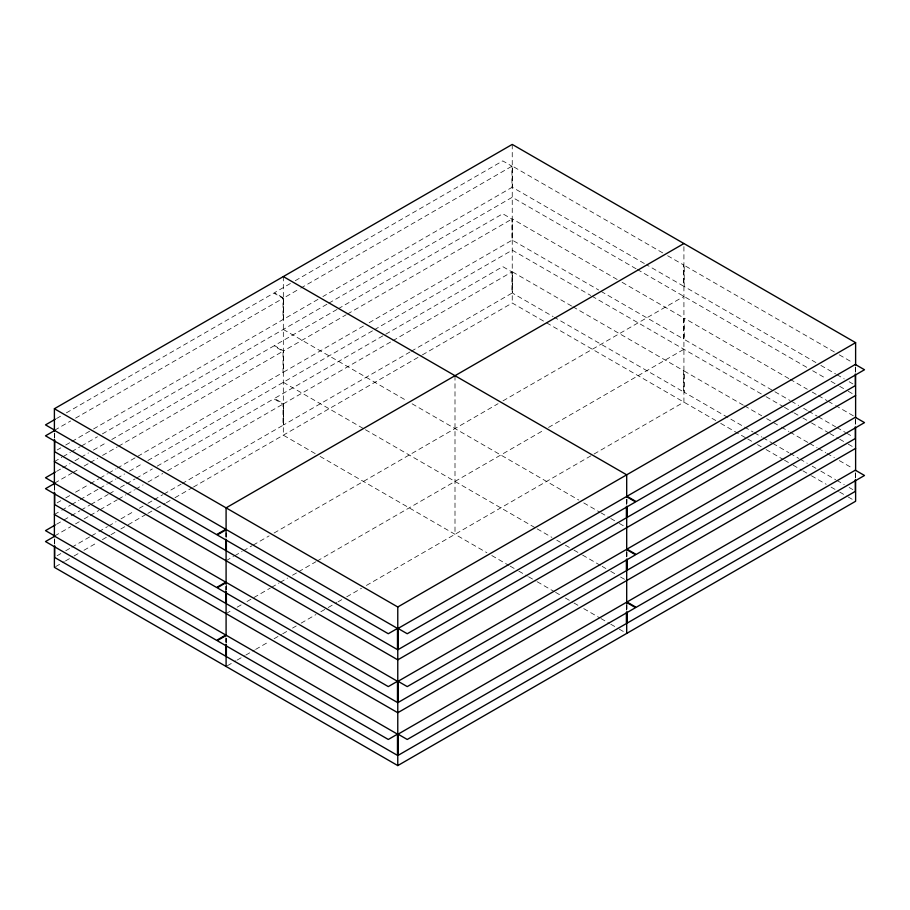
<?xml version="1.0" encoding="UTF-8"?>
<svg xmlns="http://www.w3.org/2000/svg" width="910" height="910" viewBox="0 0 910 910"><rect width="100%" height="100%" fill="white"/><g stroke="black" fill="none" stroke-linecap="round" stroke-linejoin="round"><path stroke-width="0.68" stroke-dasharray="4.55 3.41" d="M56.556 418.52L61.47 415.677M66.373 412.844L273.842 293.065L283.021 298.366L283.021 319.569L91.512 430.134M290.381 283.522L274.422 292.736L283.601 298.025L299.561 288.811M295.295 280.678L502.764 160.899L511.943 166.2L511.943 187.403L322.891 296.546M54.691 430.191L70.65 420.977M75.553 418.145L283.021 298.366M300.789 288.106L511.943 166.2M57.148 449.972L60.822 447.857M65.736 445.013L70.65 442.18M71.879 441.475L90.283 430.839M317.977 299.39L283.601 319.228L283.601 298.025M54.395 461.609L61.778 457.343M63.017 456.638L70.4 452.372M71.628 451.656L80.239 446.685M81.479 445.98L97.472 436.743M102.398 433.899L327.623 303.86M328.851 303.155L512.239 197.277L636.09 268.791M56.556 471.38L61.47 468.548M62.699 467.842L70.059 463.588M74.973 460.756L79.887 457.912M81.104 457.207L88.475 452.952M93.389 450.12L106.891 442.328M111.793 439.485L273.842 345.936L283.021 351.237L283.021 372.429L136.944 456.774M337.03 309.446L274.422 345.595L283.601 350.896L346.209 314.746M338.258 308.74L502.764 213.77L511.943 219.071L511.943 240.263L368.311 323.198M54.691 483.062L71.879 473.143M73.107 472.426L79.238 468.889M84.152 466.057L89.066 463.213M90.283 462.507L97.654 458.253M102.568 455.421L117.299 446.912M118.528 446.207L283.021 351.237M347.438 314.041L511.943 219.071M57.148 502.843L60.822 500.716M65.736 497.884L70.65 495.051M75.553 492.208L89.066 484.416M90.283 483.71L98.883 478.751M100.111 478.034L107.471 473.78M108.7 473.075L116.07 468.821M117.299 468.115L135.715 457.48M363.397 326.03L283.601 372.099L283.601 350.896M54.395 514.48L60.549 510.92M61.778 510.214L70.4 505.232M71.628 504.527L79.011 500.261M80.239 499.556L98.701 488.897M99.929 488.181L107.323 483.915M108.552 483.21L115.934 478.944M117.162 478.239L124.545 473.974M129.47 471.13L143.006 463.315M147.932 460.471L373.157 330.444M374.385 329.727L512.239 250.148L590.715 295.454M56.556 524.251L62.699 520.702M63.928 519.997L70.059 516.448M71.287 515.742L79.887 510.783M81.104 510.078L89.703 505.118M90.932 504.402L108.119 494.483M109.348 493.777L115.479 490.228M120.393 487.396L125.307 484.564M126.535 483.847L135.124 478.887M136.352 478.182L152.311 468.968M157.225 466.136L273.842 398.796L283.021 404.097L283.021 425.3L182.364 483.415M54.691 535.933L70.65 526.719M75.553 523.876L79.238 521.749M84.152 518.916L89.066 516.084M90.283 515.378L98.883 510.408M100.111 509.702L117.299 499.783M118.528 499.078L125.887 494.824M127.116 494.107L134.487 489.864M135.715 489.148L143.075 484.893M147.989 482.061L162.719 473.553M167.633 470.72L283.021 404.097M411.274 351.249L511.943 293.134L511.943 271.931L502.764 266.63L274.422 398.466L283.601 403.767L391.641 341.398M392.858 340.681L511.943 271.931M57.148 555.714L60.822 553.587M65.736 550.755L70.65 547.911M71.879 547.206L90.283 536.57M91.512 535.865L97.654 532.327M98.883 531.611L107.471 526.651M108.7 525.946L116.07 521.692M120.984 518.859L134.487 511.056M139.389 508.224L143.075 506.096M147.989 503.264L152.903 500.432M154.12 499.715L162.719 494.756M163.948 494.05L181.136 484.131M410.046 351.965L283.601 424.959L283.601 403.767M55.624 566.634L64.246 561.652M65.475 560.947L72.857 556.681M74.085 555.976L79.011 553.132M83.936 550.288L97.472 542.474M102.398 539.63L109.78 535.364M111.009 534.659L115.934 531.815M120.859 528.972L127.013 525.423M128.242 524.706L146.703 514.048M147.932 513.342L155.314 509.077M156.554 508.36L165.165 503.389M166.393 502.684L170.09 500.546M175.004 497.702L192.237 487.76M193.466 487.043L421.159 355.594M422.388 354.877L512.239 303.007L545.34 322.129M226.089 560.731L233.472 556.465M234.7 555.76L242.083 551.494M243.311 550.789L251.933 545.807M253.162 545.101L269.167 535.865M274.081 533.021L498.077 403.699M503.002 400.855L683.922 296.398M226.089 613.602L232.243 610.041M237.157 607.197L242.083 604.365M247.008 601.521L270.395 588.019M271.624 587.303L279.006 583.048M280.235 582.332L287.628 578.066M292.542 575.222L297.468 572.39M298.696 571.673L315.929 561.732M317.158 561.015L543.623 430.271M548.537 427.427L683.922 349.269M227.318 665.756L235.929 660.785M237.157 660.068L244.551 655.803M245.78 655.098L254.39 650.127M255.619 649.41L269.167 641.595M274.081 638.752L281.474 634.486M282.703 633.781L287.628 630.937M292.542 628.093L296.239 625.966M301.164 623.122L315.929 614.591M320.855 611.747L327.009 608.198M328.237 607.493L336.848 602.511M338.088 601.806L341.773 599.667M346.699 596.835L361.463 588.304M366.389 585.46L592.842 454.716M594.082 454.01L683.922 402.14L683.922 243.539M662.707 252.889L512.523 166.189L512.523 187.403L645.474 264.162M667.633 255.733L683.626 264.969L683.626 286.195L646.703 264.867M834.39 352.011L684.218 265.31L684.218 286.525L815.929 362.567M839.316 354.854L852.863 362.669M820.854 365.411L835.619 373.942M836.859 374.647L844.241 378.913M849.166 381.756L852.863 383.895M637.318 269.496L807.784 367.913M812.687 370.745L826.178 378.537M831.08 381.37L838.44 385.613M839.668 386.318L847.028 390.572M848.256 391.277L855.616 395.52M617.162 279.461L512.523 219.048L512.523 240.263L598.689 290.017M622.087 282.305L683.626 317.84L683.626 339.055L599.929 290.734M788.845 378.583L684.218 318.17L684.218 339.396L790.073 400.514M790.073 379.299L807.307 389.241M812.232 392.085L817.157 394.929M818.386 395.645L827.008 400.616M828.236 401.321L834.39 404.882M835.619 405.587L854.092 416.245M791.313 401.219L798.696 405.485M803.621 408.328L807.307 410.467M808.546 411.172L817.157 416.143M818.386 416.86L835.619 426.813M836.859 427.518L845.47 432.489M846.698 433.205L852.863 436.754M591.944 296.171L764.866 395.998M766.083 396.703L783.26 406.622M784.477 407.327L793.065 412.287M794.293 412.992L797.968 415.119M802.882 417.952L810.241 422.195M811.458 422.9L828.635 432.819M829.852 433.524L838.44 438.483M839.668 439.189L847.028 443.432M848.256 444.148L855.616 448.391M571.616 306.033L512.523 271.919L512.523 293.134L553.143 316.589M572.845 306.738L683.626 370.7L683.626 391.926L554.383 317.294M743.299 405.155L684.218 371.041L684.218 392.255L743.299 426.369M744.528 405.86L761.761 415.813M766.686 418.657L780.234 426.471M781.462 427.188L788.845 431.454M790.073 432.159L808.546 442.817M809.775 443.534L817.157 447.8M818.386 448.505L825.779 452.771M827.008 453.487L834.39 457.741M839.316 460.585L852.863 468.411M744.528 427.086L753.15 432.057M754.379 432.773L761.761 437.027M763.001 437.744L771.612 442.715M772.84 443.432L788.845 452.668M790.073 453.373L798.696 458.356M799.924 459.061L807.307 463.326M812.232 466.17L815.929 468.309M820.854 471.141L835.619 479.672M836.859 480.389L844.241 484.655M849.166 487.498L852.863 489.625M546.569 322.834L715.806 420.545M720.709 423.377L746.462 438.245M747.69 438.95L752.593 441.782M757.507 444.615L761.181 446.742M766.083 449.574L783.26 459.482M784.477 460.198L791.837 464.441M793.065 465.147L801.653 470.106M802.882 470.811L810.241 475.065M811.458 475.771L826.178 484.268M831.08 487.1L838.44 491.343M839.668 492.06L847.028 496.303M848.256 497.008L855.616 501.262M283.317 329.443L407.179 400.957M412.082 403.79L578.862 500.079M583.765 502.911L599.713 512.114M600.941 512.819L609.518 517.779M610.746 518.484L618.106 522.738M619.335 523.443L626.694 527.686M283.317 382.314L364.25 429.042M365.479 429.748L535.945 528.164M537.173 528.869L551.881 537.366M556.795 540.199L560.469 542.326M565.372 545.158L572.731 549.401M573.96 550.106L581.319 554.361M582.548 555.066L600.941 565.69M602.17 566.395L605.844 568.523M610.746 571.355L615.66 574.187M620.563 577.02L626.694 580.557M315.201 453.589L283.317 435.173L283.317 276.572M320.104 456.422L486.884 552.711M491.798 555.544L508.963 565.451M510.191 566.157L517.551 570.411M518.78 571.116L527.356 576.075M528.585 576.781L535.945 581.035M537.173 581.74L554.338 591.648M555.566 592.353L560.469 595.185M565.372 598.018L572.731 602.272M573.96 602.977L578.862 605.81M583.765 608.642L599.713 617.844M600.941 618.55L609.518 623.509M610.746 624.214L618.106 628.469M619.335 629.174L626.694 633.428M855.616 367.697L855.616 373.271M855.616 419.18L855.616 424.742M855.616 473.439L855.616 479.001M855.32 366.923L855.32 372.929M855.32 419.794L855.32 425.8M855.32 472.654L855.32 478.66M626.979 499.101L626.979 503.344M626.979 551.972L626.979 557.625M626.979 604.843L626.979 609.074M626.694 499.863L626.694 505.425M626.694 551.346L626.694 556.909M626.694 605.594L626.694 611.167M626.398 499.442L626.398 505.096M626.398 552.302L626.398 557.955M626.398 605.173L626.398 610.826M512.239 144.417L512.239 303.007M455 375.705L455 534.295M226.374 532.464L226.374 538.128M226.374 585.335L226.374 590.988M226.374 638.194L226.374 642.437M226.089 532.907L226.089 538.47M226.089 585.778L226.089 589.942M226.089 638.638L226.089 642.813M225.794 532.134L225.794 537.787M225.794 586.415L225.794 590.658M225.794 637.865L225.794 642.107M54.691 433.024L54.691 437.585M54.691 485.883L54.691 491.866M54.691 538.754L54.691 544.737M54.395 433.786L54.395 437.96M54.395 485.257L54.395 490.82M54.395 539.516L54.395 545.079"/><path stroke-width="1.36" d="M54.395 430.999L54.395 408.738L512.239 144.417L855.616 342.661L855.616 364.921M55.328 419.226L45.511 424.89L54.691 430.191M55.328 472.097L45.511 477.761L54.691 483.062M55.328 524.956L45.511 530.632L54.691 535.933M683.922 243.539L226.089 507.86L226.089 531.52M54.395 408.738L397.772 606.993L855.616 342.661M397.488 628.423L388.297 633.724L217.194 534.943L226.374 529.631L397.488 628.423L397.488 649.638L226.374 550.857L226.374 539.539M398.068 628.446L626.398 496.61L635.578 501.911L407.248 633.747L398.068 628.446L398.068 649.638L626.398 517.813L626.398 506.506M855.616 395.52L397.772 659.852L54.395 461.609M397.488 681.294L388.297 686.595L217.194 587.803L226.374 582.502L397.488 681.294L397.488 702.509L226.374 603.717L226.374 592.41M398.068 681.306L626.398 549.481L635.578 554.782L407.248 686.606L398.068 681.306L398.068 702.509L626.398 570.684L626.398 559.377M855.616 448.391L397.772 712.723L54.395 514.48M397.488 734.154L388.297 739.466L217.194 640.674L226.374 635.373L397.488 734.154L397.488 755.38L226.374 656.588L226.374 645.27M398.068 734.177L626.398 602.352L635.578 607.641L407.248 739.477L398.068 734.177L398.068 755.38L626.398 623.543L626.398 612.237M54.395 546.478L54.395 567.339L397.772 765.583L855.616 501.262L855.616 480.389M283.317 276.572L626.694 474.827L626.694 497.087M855.616 374.658L855.616 417.781M855.616 427.529L855.616 470.652M855.32 373.999L855.32 385.647L626.979 517.483L626.979 506.176M855.32 426.858L855.32 438.518L626.979 570.342L626.979 559.036M855.32 479.729L855.32 491.377L626.979 623.213L626.979 611.907M626.694 506.825L626.694 549.947M626.694 559.684L626.694 604.206M626.694 612.555L626.694 633.428M397.772 606.993L397.772 765.583M226.089 539.857L226.089 584.379M226.089 591.341L226.089 635.862M226.089 644.2L226.089 666.461M225.794 539.198L225.794 550.516L54.691 451.735L54.691 440.087M225.794 592.069L225.794 603.387L54.691 504.595L54.691 492.958M225.794 644.94L225.794 656.246L54.691 557.466L54.691 545.818M54.395 439.348L54.395 485.257M54.395 492.219L54.395 536.729M54.691 430.51L45.5 435.822L216.603 534.602L225.794 529.301L54.691 430.51M54.691 483.381L45.5 488.681L216.603 587.473L225.794 582.173L54.691 483.381M54.691 536.24L45.5 541.552L216.603 640.333L225.794 635.032L54.691 536.24M855.32 364.444L626.979 496.28L636.158 501.581L864.5 369.744L855.32 364.444M855.32 417.315L626.979 549.139L636.158 554.44L864.5 422.615L855.32 417.315M855.32 470.186L626.979 602.01L636.158 607.311L864.5 475.486L855.32 470.186"/></g></svg>
